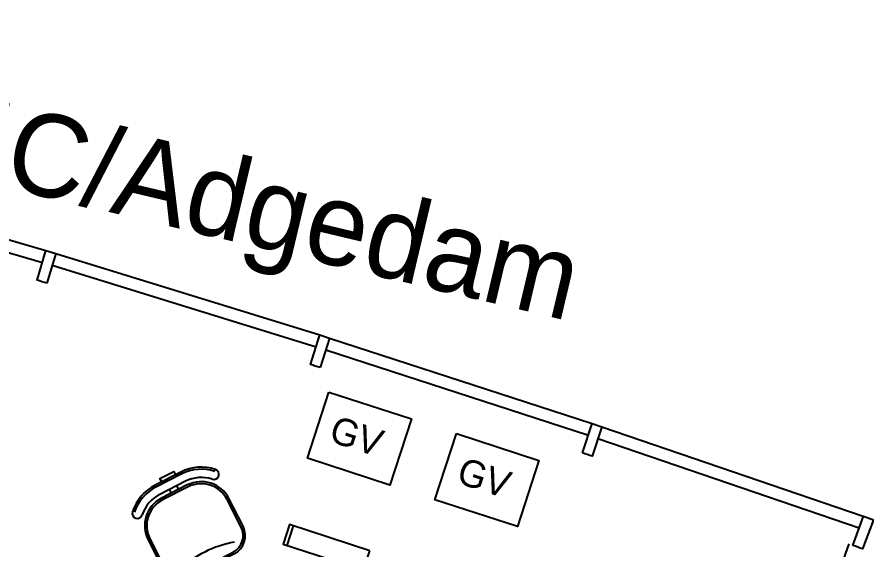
# Model space of a CAD drawing. Extents: x -1.7 to 87, y -33.6 to 19.
# Drawn here: x 40.967 to 45.08, y 12.547 to 15.122 of the extents above; entities that cross this region are included whole.
import ezdxf

# ---------------------------------------------------------------- set-up
doc = ezdxf.new("R2010")
doc.units = 0
for name, color, linetype in [('AR-DIV', 2, 'Continuous'), ('AR-ESQ', 2, 'Continuous'), ('AR-MOB', 2, 'Continuous'), ('AR-TXT', 2, 'Continuous')]:
    doc.layers.add(name, color=color, linetype=linetype)
doc.styles.add('1-125', font='stylu.ttf', dxfattribs={"height": 0.2})

# ---------------------------------------------------------------- blocks, each defined once
blk = doc.blocks.new('CADEIRA-S')
at = {"color": 2}
for p, q in [((0.0718, 0.2686), (-0.0682, 0.2686)), ((0.0718, 0.2186), (-0.0682, 0.2186)), ((0.0718, 0.1986), (-0.0682, 0.1986)), ((-0.2182, 0.0486), (-0.2182, -0.1014)), ((0.2218, -0.1014), (0.2218, 0.0486)), ((-0.1182, -0.2014), (0.1218, -0.2014))]:
    blk.add_line(p, q, dxfattribs=at)
at = {"color": 1}
for p, q in [((0.0718, 0.2586), (-0.0682, 0.2586)), ((-0.0148, 0.1986), (-0.0149, 0.2186)), ((0.0252, 0.1986), (0.0251, 0.2186)), ((0.0718, 0.1886), (-0.0682, 0.1886)), ((-0.2082, 0.0486), (-0.2082, -0.1014)), ((0.2118, -0.1014), (0.2118, 0.0486)), ((-0.1182, -0.1914), (0.1218, -0.1914))]:
    blk.add_line(p, q, dxfattribs=at)
at = {"color": 2}
blk.add_lwpolyline([(-0.032, 0.2686), (-0.032, 0.2867), (0.0426, 0.2867), (0.0426, 0.2686)], dxfattribs=at)
for centre, radius, start, end in [((-0.0682, 0.0486), 0.22, 90, 135), ((0.0718, 0.0486), 0.22, 45, 90), ((-0.0682, 0.0486), 0.17, 90, 135), ((0.0718, 0.0486), 0.17, 45, 90), ((-0.2061, 0.1864), 0.025, 135, 315), ((-0.0682, 0.0486), 0.15, 90, 180), ((0.0718, 0.0486), 0.15, 0, 90), ((0.2097, 0.1864), 0.025, 225, 45), ((-0.1182, -0.1014), 0.1, 180, 270), ((0.1218, -0.1014), 0.1, 270, 0)]:
    blk.add_arc(centre, radius, start, end, dxfattribs=at)
at = {"color": 1}
for centre, radius, start, end in [((-0.0682, 0.0486), 0.21, 90, 135), ((0.0718, 0.0486), 0.21, 45, 90), ((-0.0682, 0.0486), 0.14, 90, 180), ((0.0718, 0.0486), 0.14, 0, 90), ((-0.1182, -0.1014), 0.09, 180, 270), ((0.1218, -0.1014), 0.09, 270, 0), ((-0.0052, -0.6823), 0.5534, 73.6911, 105.2491)]:
    blk.add_arc(centre, radius, start, end, dxfattribs=at)
blk = doc.blocks.new('CPU')
at = {"color": 1}
blk.add_line((1.1721, 1.0512), (1.1721, 0.9512), dxfattribs=at)
blk.add_lwpolyline([(0.7821, 0.9512), (1.1921, 0.9512), (1.1921, 1.0512), (0.7821, 1.0512)], close=True, dxfattribs=at)
blk = doc.blocks.new('estacao de trabalho 290 x 150')
at = {"extrusion": (0, 0, -1), "xscale": -1, "zscale": -1, "rotation": 314.9999999999914}
blk.add_blockref('CADEIRA-S', (0.9586, 1.0061), dxfattribs=at)
at = {"rotation": 180.0250248330859}
blk.add_blockref('CPU', (0.6734, 2.1201), dxfattribs=at)
blk = doc.blocks.new('gaveteiro')
at = {"color": 2}
blk.add_lwpolyline([(-0.21, 0.3375), (0.21, 0.3375), (0.21, 0), (-0.21, 0)], close=True, dxfattribs=at)
blk.add_text('GV', height=0.13125, dxfattribs=at).set_placement((-0.1427, 0.1105))

msp = doc.modelspace()

# ---------------------------------------------------------------- linework, layer by layer
at = {"layer": 'AR-DIV'}
msp.add_lwpolyline([(42.7369, 6.1996), (44.999, 12.5724)], dxfattribs=at)
at = {"layer": 'AR-ESQ', "color": 1}
for points in [[(39.8223, 14.3655), (41.107, 13.9917)], [(41.1549, 13.9773), (42.4335, 13.5831)], [(42.4812, 13.568), (43.7536, 13.1542)], [(43.801, 13.1383), (45.067, 12.7051)]]:
    msp.add_lwpolyline(points, dxfattribs=at)
at = {"layer": 'AR-ESQ'}
for points in [[(39.8055, 14.3079), (41.0902, 13.9341)], [(41.1372, 13.92), (42.4158, 13.5257)], [(42.4626, 13.5109), (43.7351, 13.0971)], [(43.7816, 13.0816), (45.0475, 12.6483)]]:
    msp.add_lwpolyline(points, dxfattribs=at)
for points in [[(41.1118, 13.8336, 0.000138), (41.0639, 13.848), (41.107, 13.9917), (41.1549, 13.9773)], [(42.4359, 13.425, 0.000138), (42.3882, 13.4401), (42.4335, 13.5831), (42.4812, 13.568)], [(43.7061, 13.0119), (43.7536, 13.1542), (43.801, 13.1383), (43.7536, 12.9961, 0.000138)], [(45.0172, 12.5642), (45.069, 12.705), (45.116, 12.6877), (45.0641, 12.5469, 0.000138)]]:
    msp.add_lwpolyline(points, format="xyb", close=True, dxfattribs=at)

# ---------------------------------------------------------------- block references
at = {"layer": 'AR-MOB'}
for name, p, rotation in [('gaveteiro', (42.5736, 12.9207), 341.9852690972207), ('estacao de trabalho 290 x 150', (42.4187, 11.3937), 341.9852690972232), ('gaveteiro', (43.1917, 12.7197), 341.9852690972207)]:
    msp.add_blockref(name, p, dxfattribs=dict(at, rotation=rotation))

# ---------------------------------------------------------------- texts
at = {"layer": 'AR-TXT', "color": 2, "insert": (41.3402, 14.339), "char_height": 0.2, "attachment_point": 5, "rotation": 346.6492, "style": '1-125'}
msp.add_mtext('{\\H2x;GPUBLIC/Adgedam}', dxfattribs=at)

doc.saveas('drawing.dxf')
